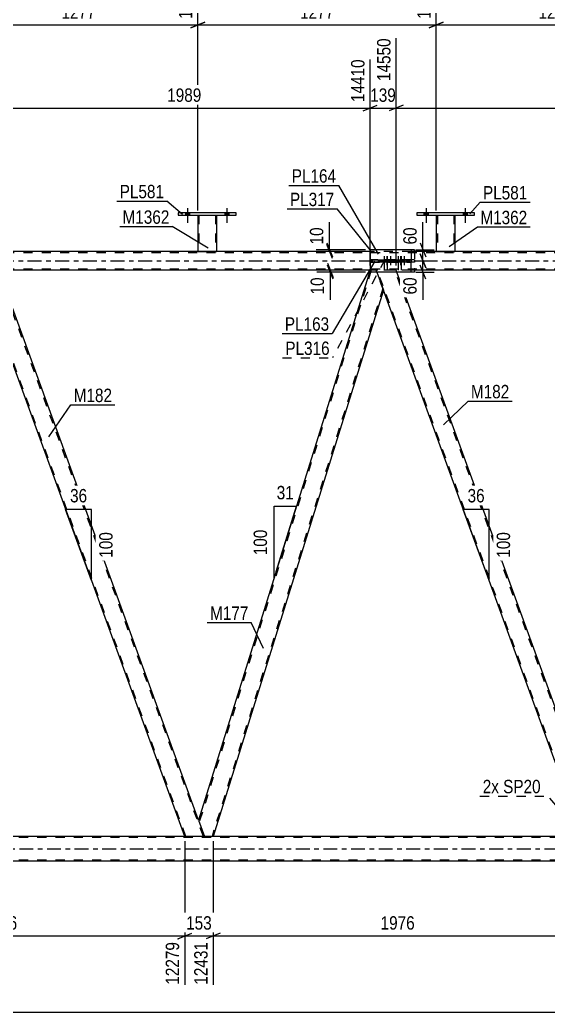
# Model space of a CAD drawing. Header units: millimetres. Extents: x 0 to 841, y 0 to 594.
# Drawn here: x 557.6 to 670.8, y 263.7 to 476.1 of the extents above; entities that cross this region are included whole.
import ezdxf

# ---------------------------------------------------------------- set-up
doc = ezdxf.new("R2010")
doc.units = ezdxf.units.MM
doc.linetypes.add('DXK_LINE_DOT2', pattern=[3.9198, 1.9599, -1.9599])
doc.linetypes.add('DXK_LINE_DOT3', pattern=[5.9187, 2.979, -0.9799, 0.9799, -0.9799])
doc.styles.add('Arial Narrow', font='ARIALN.TTF', dxfattribs={"height": 0.2})

# ---------------------------------------------------------------- blocks, each defined once
blk = doc.blocks.new('Part-122568727-5203 - 5055')
at = {"color": 2, "linetype": 'Continuous'}
for p, q in [((646.8, 434.33), (646.8, 426.49)), ((650.8, 434.33), (650.8, 426.49)), ((646.8, 426.49), (650.8, 426.49))]:
    blk.add_line(p, q, dxfattribs=at)
at = {"color": 7, "linetype": 'DXK_LINE_DOT2'}
for p, q in [((646.8, 434.33), (650.8, 434.33)), ((646.8, 434.33), (646.8, 434.33)), ((646.8, 434.33), (646.8, 434.33)), ((647.04, 434.33), (647.04, 426.49)), ((650.56, 434.33), (650.56, 426.49)), ((650.8, 434.33), (650.8, 434.33)), ((650.8, 434.33), (650.8, 434.33)), ((650.55, 426.49), (650.51, 426.49)), ((650.51, 426.49), (650.55, 426.49)), ((650.56, 426.49), (650.55, 426.49)), ((650.55, 426.49), (650.56, 426.49))]:
    blk.add_line(p, q, dxfattribs=at)
blk = doc.blocks.new('Part-122568727-5158 - 5055')
at = {"color": 2, "linetype": 'Continuous'}
for p, q in [((632.61, 422.49), (595.9, 304.74)), ((632.64, 422.49), (632.61, 422.49)), ((634.07, 422.1), (635.47, 418.24)), ((635.47, 418.24), (599.01, 301.27)), ((595.9, 304.74), (597.17, 301.27))]:
    blk.add_line(p, q, dxfattribs=at)
at = {"color": 7, "linetype": 'DXK_LINE_DOT2'}
for p, q in [((632.86, 422.49), (596.04, 304.37)), ((633.92, 422.49), (632.64, 422.49)), ((634.07, 422.1), (633.92, 422.49)), ((635.34, 418.61), (598.76, 301.27)), ((599.01, 301.27), (597.17, 301.27))]:
    blk.add_line(p, q, dxfattribs=at)
blk = doc.blocks.new('Part-122568727-5178 - 5055')
at = {"color": 7, "linetype": 'DXK_LINE_DOT2'}
for p, q in [((638.18, 422.49), (633.92, 422.49)), ((635.47, 418.24), (633.92, 422.49)), ((678.3, 301.27), (634.18, 422.49)), ((682.05, 301.27), (637.93, 422.49)), ((638.32, 422.1), (638.18, 422.49)), ((678.04, 301.27), (676.29, 306.09)), ((682.3, 301.27), (680.55, 306.09)), ((682.3, 301.27), (678.04, 301.27))]:
    blk.add_line(p, q, dxfattribs=at)
at = {"color": 2, "linetype": 'Continuous'}
for p, q in [((680.55, 306.09), (638.32, 422.1)), ((676.29, 306.09), (635.47, 418.24))]:
    blk.add_line(p, q, dxfattribs=at)
blk = doc.blocks.new('Part-122568727-5208 - 5055')
at = {"color": 2, "linetype": 'Continuous'}
for p, q in [((642.6, 434.81), (642.6, 434.33)), ((655, 434.81), (642.6, 434.81)), ((642.6, 434.33), (655, 434.33)), ((655, 434.33), (655, 434.81))]:
    blk.add_line(p, q, dxfattribs=at)
blk = doc.blocks.new('Part-122568727-5256 - 5055')
at = {"color": 7, "linetype": 'DXK_LINE_DOT2'}
for p, q in [((782.8, 301.03), (101.77, 301.03)), ((782.8, 296.23), (101.77, 296.23))]:
    blk.add_line(p, q, dxfattribs=at)
at = {"color": 2, "linetype": 'Continuous'}
for p, q in [((673.59, 301.27), (518.52, 301.27)), ((673.59, 295.99), (518.52, 295.99))]:
    blk.add_line(p, q, dxfattribs=at)
at = {"color": 7, "linetype": 'DXK_LINE_DOT3'}
blk.add_line((101.77, 298.63), (782.8, 298.63), dxfattribs=at)
blk = doc.blocks.new('Part-122568727-5278 - 5055')
at = {"color": 2, "linetype": 'Continuous'}
for p, q in [((553.05, 422.49), (548.79, 422.49)), ((595.9, 304.74), (553.05, 422.49)), ((592.91, 301.27), (550.34, 418.24))]:
    blk.add_line(p, q, dxfattribs=at)
at = {"color": 7, "linetype": 'DXK_LINE_DOT2'}
for p, q in [((548.79, 422.49), (550.34, 418.24)), ((593.17, 301.27), (549.04, 422.49)), ((549.04, 422.49), (549.06, 422.49)), ((596.91, 301.27), (552.79, 422.49)), ((597.17, 301.27), (595.9, 304.74)), ((597.17, 301.27), (592.91, 301.27))]:
    blk.add_line(p, q, dxfattribs=at)
blk = doc.blocks.new('Part-122568727-5289 - 5055')
at = {"color": 2, "linetype": 'Continuous'}
for p, q in [((632.64, 426.49), (56.19, 426.49)), ((712.07, 426.49), (641.42, 426.49)), ((632.61, 422.49), (553.05, 422.49)), ((712.07, 422.49), (641.42, 422.49))]:
    blk.add_line(p, q, dxfattribs=at)
at = {"color": 7, "linetype": 'DXK_LINE_DOT2'}
for p, q in [((756.32, 426.25), (56.19, 426.25)), ((641.42, 426.49), (632.64, 426.49)), ((756.32, 422.73), (56.19, 422.73)), ((641.42, 422.49), (632.61, 422.49))]:
    blk.add_line(p, q, dxfattribs=at)
at = {"color": 7, "linetype": 'DXK_LINE_DOT3'}
blk.add_line((56.19, 424.49), (756.32, 424.49), dxfattribs=at)
blk = doc.blocks.new('Part-122568727-5496 - 5055')
at = {"color": 2, "linetype": 'Continuous'}
for p, q in [((632.6, 426.9), (632.6, 426.49)), ((632.64, 426.9), (632.6, 426.9)), ((642.11, 426.9), (641.42, 426.9)), ((642.11, 426.49), (642.11, 426.9)), ((632.6, 422.49), (632.6, 422.48)), ((642.11, 422.1), (641.42, 422.1)), ((642.11, 422.49), (642.11, 422.1))]:
    blk.add_line(p, q, dxfattribs=at)
at = {"color": 7, "linetype": 'DXK_LINE_DOT2'}
for p, q in [((632.6, 426.49), (632.6, 422.49)), ((641.42, 426.9), (632.64, 426.9)), ((642.11, 426.9), (642.11, 422.49)), ((632.6, 422.48), (632.6, 422.1)), ((641.42, 422.1), (632.6, 422.1))]:
    blk.add_line(p, q, dxfattribs=at)
blk = doc.blocks.new('Bolt-122568727-5478 - 5055')
at = {"linetype": 'Continuous'}
for points in [[(593.08, 434.33), (593.96, 434.33), (593.96, 434.81), (593.08, 434.81)], [(601.48, 434.33), (602.36, 434.33), (602.36, 434.81), (601.48, 434.81)]]:
    blk.add_hatch(color=1, dxfattribs=at).paths.add_polyline_path(points)
at = {"color": 1, "linetype": 'Continuous'}
for p, q in [((593.52, 435.81), (593.52, 432.69)), ((601.92, 435.81), (601.92, 432.69)), ((593.08, 434.81), (593.08, 434.33)), ((593.96, 434.81), (593.96, 434.33)), ((601.48, 434.81), (601.48, 434.33)), ((602.36, 434.81), (602.36, 434.33))]:
    blk.add_line(p, q, dxfattribs=at)
blk = doc.blocks.new('Bolt-122568727-5364 - 5055')
at = {"linetype": 'Continuous'}
for points in [[(644.16, 434.33), (645.04, 434.33), (645.04, 434.81), (644.16, 434.81)], [(652.56, 434.33), (653.44, 434.33), (653.44, 434.81), (652.56, 434.81)]]:
    blk.add_hatch(color=1, dxfattribs=at).paths.add_polyline_path(points)
at = {"color": 1, "linetype": 'Continuous'}
for p, q in [((644.6, 435.81), (644.6, 432.69)), ((653, 435.81), (653, 432.69)), ((644.16, 434.81), (644.16, 434.33)), ((645.04, 434.81), (645.04, 434.33)), ((652.56, 434.81), (652.56, 434.33)), ((653.44, 434.81), (653.44, 434.33))]:
    blk.add_line(p, q, dxfattribs=at)
blk = doc.blocks.new('Bolt-122568727-5480 - 5055')
at = {"linetype": 'Continuous'}
for points in [[(644.16, 434.33), (645.04, 434.33), (645.04, 434.81), (644.16, 434.81)], [(652.56, 434.33), (653.44, 434.33), (653.44, 434.81), (652.56, 434.81)]]:
    blk.add_hatch(color=1, dxfattribs=at).paths.add_polyline_path(points)
at = {"color": 1, "linetype": 'Continuous'}
for p, q in [((644.6, 435.81), (644.6, 432.69)), ((653, 435.81), (653, 432.69)), ((644.16, 434.81), (644.16, 434.33)), ((645.04, 434.81), (645.04, 434.33)), ((652.56, 434.81), (652.56, 434.33)), ((653.44, 434.81), (653.44, 434.33))]:
    blk.add_line(p, q, dxfattribs=at)
blk = doc.blocks.new('Part-122568727-5459 - 5055')
at = {"color": 2, "linetype": 'Continuous'}
for p, q in [((595.72, 434.33), (595.72, 426.49)), ((599.72, 434.33), (599.72, 426.49)), ((595.72, 426.49), (599.72, 426.49))]:
    blk.add_line(p, q, dxfattribs=at)
at = {"color": 7, "linetype": 'DXK_LINE_DOT2'}
for p, q in [((595.72, 434.33), (599.72, 434.33)), ((595.72, 434.33), (595.72, 434.33)), ((595.72, 434.33), (595.72, 434.33)), ((595.96, 434.33), (595.96, 426.49)), ((599.48, 434.33), (599.48, 426.49)), ((599.72, 434.33), (599.72, 434.33)), ((599.72, 434.33), (599.72, 434.33)), ((599.47, 426.49), (599.43, 426.49)), ((599.43, 426.49), (599.47, 426.49)), ((599.48, 426.49), (599.47, 426.49)), ((599.47, 426.49), (599.48, 426.49))]:
    blk.add_line(p, q, dxfattribs=at)
blk = doc.blocks.new('Part-122568727-5464 - 5055')
at = {"color": 2, "linetype": 'Continuous'}
for p, q in [((591.52, 434.81), (591.52, 434.33)), ((603.92, 434.81), (591.52, 434.81)), ((591.52, 434.33), (603.92, 434.33)), ((603.92, 434.33), (603.92, 434.81))]:
    blk.add_line(p, q, dxfattribs=at)
blk = doc.blocks.new('Bolt-122568727-5479 - 5055')
at = {"linetype": 'Continuous'}
for points in [[(593.08, 434.33), (593.96, 434.33), (593.96, 434.81), (593.08, 434.81)], [(601.48, 434.33), (602.36, 434.33), (602.36, 434.81), (601.48, 434.81)]]:
    blk.add_hatch(color=1, dxfattribs=at).paths.add_polyline_path(points)
at = {"color": 1, "linetype": 'Continuous'}
for p, q in [((593.52, 435.81), (593.52, 432.69)), ((601.92, 435.81), (601.92, 432.69)), ((593.08, 434.81), (593.08, 434.33)), ((593.96, 434.81), (593.96, 434.33)), ((601.48, 434.81), (601.48, 434.33)), ((602.36, 434.81), (602.36, 434.33))]:
    blk.add_line(p, q, dxfattribs=at)
blk = doc.blocks.new('Bolt-122568727-5491 - 5055')
at = {"color": 1, "linetype": 'DXK_LINE_DOT2'}
for p, q in [((636.23, 425.54), (636.23, 422.54)), ((637, 425.54), (637, 422.54)), ((639.12, 425.54), (639.12, 422.54)), ((639.89, 425.54), (639.89, 422.54)), ((635.87, 424.74), (635.87, 424.26)), ((636.59, 424.74), (636.59, 424.26)), ((636.64, 424.74), (636.64, 424.26)), ((637.36, 424.74), (637.36, 424.26)), ((638.76, 424.74), (638.76, 424.26)), ((639.48, 424.74), (639.48, 424.26)), ((639.53, 424.74), (639.53, 424.26)), ((640.25, 424.74), (640.25, 424.26))]:
    blk.add_line(p, q, dxfattribs=at)
blk = doc.blocks.new('Part-122568727-5501 - 5055')
at = {"color": 7, "linetype": 'DXK_LINE_DOT2'}
for p, q in [((642.11, 424.74), (632.6, 424.74)), ((632.6, 424.74), (632.6, 424.26)), ((642.11, 424.26), (632.6, 424.26)), ((635.97, 424.74), (635.97, 424.26)), ((642.11, 424.74), (642.11, 424.26))]:
    blk.add_line(p, q, dxfattribs=at)
blk = doc.blocks.new('Bolt-122568727-5503 - 5055')
at = {"linetype": 'Continuous'}
for points in [[(636, 424.74), (635.28, 424.74), (635.28, 424.26), (636, 424.26)], [(636.6, 424.74), (635.88, 424.74), (635.88, 424.26), (636.6, 424.26)], [(639.02, 424.74), (638.3, 424.74), (638.3, 424.26), (639.02, 424.26)], [(639.62, 424.74), (638.9, 424.74), (638.9, 424.26), (639.62, 424.26)]]:
    blk.add_hatch(color=1, dxfattribs=at).paths.add_polyline_path(points)
at = {"color": 1, "linetype": 'Continuous'}
for p, q in [((635.64, 425.54), (635.64, 422.54)), ((636.24, 425.54), (636.24, 422.54)), ((638.66, 425.54), (638.66, 422.54)), ((639.26, 425.54), (639.26, 422.54)), ((635.28, 424.74), (635.28, 424.26)), ((635.88, 424.74), (635.88, 424.26)), ((636, 424.74), (636, 424.26)), ((636.6, 424.74), (636.6, 424.26)), ((638.3, 424.74), (638.3, 424.26)), ((638.9, 424.74), (638.9, 424.26)), ((639.02, 424.74), (639.02, 424.26)), ((639.62, 424.74), (639.62, 424.26))]:
    blk.add_line(p, q, dxfattribs=at)
blk = doc.blocks.new('Part-122568727-5508 - 5055')
at = {"color": 2, "linetype": 'Continuous'}
for p, q in [((641.42, 426.9), (632.64, 426.9)), ((632.64, 426.9), (632.64, 422.1)), ((641.42, 426.9), (641.42, 424.74)), ((641.42, 422.1), (641.42, 424.26)), ((641.42, 422.1), (632.64, 422.1))]:
    blk.add_line(p, q, dxfattribs=at)
at = {"color": 7, "linetype": 'DXK_LINE_DOT2'}
blk.add_line((641.42, 424.26), (641.42, 424.74), dxfattribs=at)
blk = doc.blocks.new('Part-122568727-5513 - 5055')
at = {"color": 2, "linetype": 'Continuous'}
for p, q in [((632.64, 424.74), (635.01, 424.74)), ((632.64, 424.74), (632.64, 424.26)), ((635.01, 424.26), (632.64, 424.26)), ((635.01, 424.74), (641.42, 424.74)), ((635.01, 424.74), (635.01, 424.26)), ((641.42, 424.26), (635.01, 424.26)), ((641.42, 424.74), (641.42, 424.74)), ((641.42, 424.74), (641.42, 424.26))]:
    blk.add_line(p, q, dxfattribs=at)
at = {"color": 7, "linetype": 'DXK_LINE_DOT2'}
for p, q in [((641.42, 424.74), (632.64, 424.74)), ((632.64, 424.26), (641.42, 424.26)), ((641.42, 424.74), (641.42, 424.74)), ((641.42, 424.26), (641.42, 424.26))]:
    blk.add_line(p, q, dxfattribs=at)
blk = doc.blocks.new('StraightDimension-122568727-6323 - 5055')
at = {"color": 7, "linetype": 'Continuous'}
for p, q in [((595.72, 435.33), (595.72, 485.46)), ((646.8, 435.33), (646.8, 485.46)), ((597.22, 475.62), (594.22, 474.42)), ((595.72, 475.02), (646.8, 475.02)), ((645.3, 474.42), (648.3, 475.62))]:
    blk.add_line(p, q, dxfattribs=at)
at = {"color": 0, "linetype": 'Continuous'}
blk.add_wipeout([(646.2, 486.06), (642, 486.06), (642, 475.72), (646.2, 475.72)], dxfattribs=at)
at = {"color": 0}
blk.add_wipeout([(625.52, 475.77), (625.52, 479.97), (617.01, 479.97), (617.01, 475.77)], dxfattribs=at)
at = {"color": 3, "linetype": 'Continuous', "style": 'Arial Narrow'}
blk.add_text('14765', height=2.863, rotation=90.0002, dxfattribs=at).set_placement((645.6, 476.32))
at = {"color": 3, "style": 'Arial Narrow'}
blk.add_text('1277', height=2.863, dxfattribs=at).set_placement((617.61, 476.37))
blk = doc.blocks.new('StraightDimension-122568727-6313 - 5055')
at = {"color": 7, "linetype": 'Continuous'}
for p, q in [((544.64, 435.33), (544.64, 485.46)), ((595.72, 435.33), (595.72, 485.46)), ((546.14, 475.62), (543.14, 474.42)), ((544.64, 475.02), (595.72, 475.02)), ((594.22, 474.42), (597.22, 475.62))]:
    blk.add_line(p, q, dxfattribs=at)
at = {"color": 0, "linetype": 'Continuous'}
blk.add_wipeout([(595.12, 486.06), (590.92, 486.06), (590.92, 475.72), (595.12, 475.72)], dxfattribs=at)
at = {"color": 0}
blk.add_wipeout([(574.44, 475.77), (574.44, 479.97), (565.93, 479.97), (565.93, 475.77)], dxfattribs=at)
at = {"color": 3, "linetype": 'Continuous', "style": 'Arial Narrow'}
blk.add_text('13488', height=2.863, rotation=90.0002, dxfattribs=at).set_placement((594.52, 476.32))
at = {"color": 3, "style": 'Arial Narrow'}
blk.add_text('1277', height=2.863, dxfattribs=at).set_placement((566.53, 476.37))
blk = doc.blocks.new('StraightDimension-122568727-15682 - 5055')
at = {"color": 7, "linetype": 'Continuous'}
for p, q in [((638.18, 423.49), (638.18, 472.16)), ((632.61, 423.49), (632.61, 467.66)), ((631.11, 456.62), (634.11, 457.82)), ((632.61, 457.22), (638.18, 457.22)), ((639.68, 457.82), (636.68, 456.62))]:
    blk.add_line(p, q, dxfattribs=at)
at = {"color": 0}
blk.add_wipeout([(638.74, 457.97), (638.74, 462.17), (632.05, 462.17), (632.05, 457.97)], dxfattribs=at)
at = {"color": 0, "linetype": 'Continuous'}
blk.add_wipeout([(637.58, 472.76), (633.38, 472.76), (633.38, 462.42), (637.58, 462.42)], dxfattribs=at)
at = {"color": 3, "linetype": 'Continuous', "style": 'Arial Narrow'}
blk.add_text('14550', height=2.863, rotation=90.0002, dxfattribs=at).set_placement((636.98, 463.02))
at = {"color": 3, "style": 'Arial Narrow'}
blk.add_text('139', height=2.863, dxfattribs=at).set_placement((632.65, 458.57))
blk = doc.blocks.new('StraightDimension-122568727-6333 - 5055')
at = {"color": 7, "linetype": 'Continuous'}
for p, q in [((646.8, 435.33), (646.8, 485.46)), ((697.88, 435.33), (697.88, 485.46)), ((648.3, 475.62), (645.3, 474.42)), ((646.8, 475.02), (697.88, 475.02)), ((696.38, 474.42), (699.38, 475.62))]:
    blk.add_line(p, q, dxfattribs=at)
at = {"color": 0, "linetype": 'Continuous'}
blk.add_wipeout([(697.28, 486.06), (693.08, 486.06), (693.08, 475.72), (697.28, 475.72)], dxfattribs=at)
at = {"color": 0}
blk.add_wipeout([(676.6, 475.77), (676.6, 479.97), (668.09, 479.97), (668.09, 475.77)], dxfattribs=at)
at = {"color": 3, "linetype": 'Continuous', "style": 'Arial Narrow'}
blk.add_text('16042', height=2.863, rotation=90.0002, dxfattribs=at).set_placement((696.68, 476.32))
at = {"color": 3, "style": 'Arial Narrow'}
blk.add_text('1277', height=2.863, dxfattribs=at).set_placement((668.69, 476.37))
blk = doc.blocks.new('StraightDimension-122568727-17803 - 5055')
at = {"color": 7, "linetype": 'Continuous'}
for p, q in [((599.01, 300.27), (599.01, 269.55)), ((678.04, 300.27), (678.04, 269.55)), ((600.51, 280.59), (597.51, 279.39)), ((676.54, 279.39), (679.54, 280.59)), ((599.01, 279.99), (678.04, 279.99))]:
    blk.add_line(p, q, dxfattribs=at)
at = {"color": 0}
blk.add_wipeout([(642.78, 280.74), (642.78, 284.94), (634.27, 284.94), (634.27, 280.74)], dxfattribs=at)
at = {"color": 0, "linetype": 'Continuous'}
blk.add_wipeout([(677.44, 279.29), (673.24, 279.29), (673.24, 268.95), (677.44, 268.95)], dxfattribs=at)
at = {"color": 3, "style": 'Arial Narrow'}
blk.add_text('1976', height=2.863, dxfattribs=at).set_placement((634.87, 281.34))
at = {"color": 3, "linetype": 'Continuous', "style": 'Arial Narrow'}
blk.add_text('14407', height=2.863, rotation=90.0002, dxfattribs=at).set_placement((676.84, 269.55))
blk = doc.blocks.new('StraightDimension-122568727-5666 - 5055')
at = {"color": 7, "linetype": 'Continuous'}
for p, q in [((623.34, 428.4), (624.54, 425.4)), ((624.54, 424.99), (623.34, 427.99)), ((631.6, 426.9), (621.09, 426.9)), ((631.6, 426.49), (621.09, 426.49)), ((623.94, 426.49), (623.94, 426.9))]:
    blk.add_line(p, q, dxfattribs=at)
at = {"color": 0}
blk.add_wipeout([(623.19, 432.28), (618.99, 432.28), (618.99, 427.43), (623.19, 427.43)], dxfattribs=at)
at = {"color": 7, "linetype": 'Continuous'}
blk.add_line((623.94, 426.9), (623.94, 432.81), dxfattribs=at)
blk.add_line((623.94, 426.9), (623.94, 432.81), dxfattribs=at)
at = {"color": 3, "style": 'Arial Narrow'}
blk.add_text('10', height=2.863, rotation=90.0002, dxfattribs=at).set_placement((622.59, 428.03))
blk = doc.blocks.new('StraightDimension-122568727-17805 - 5055')
at = {"color": 7, "linetype": 'Continuous'}
for p, q in [((513.88, 300.27), (513.88, 269.55)), ((592.91, 300.27), (592.91, 269.55)), ((515.38, 280.59), (512.38, 279.39)), ((591.41, 279.39), (594.41, 280.59)), ((513.88, 279.99), (592.91, 279.99))]:
    blk.add_line(p, q, dxfattribs=at)
at = {"color": 0}
blk.add_wipeout([(557.65, 280.74), (557.65, 284.94), (549.14, 284.94), (549.14, 280.74)], dxfattribs=at)
at = {"color": 0, "linetype": 'Continuous'}
blk.add_wipeout([(592.31, 279.29), (588.11, 279.29), (588.11, 268.95), (592.31, 268.95)], dxfattribs=at)
at = {"color": 3, "style": 'Arial Narrow'}
blk.add_text('1976', height=2.863, dxfattribs=at).set_placement((549.74, 281.34))
at = {"color": 3, "linetype": 'Continuous', "style": 'Arial Narrow'}
blk.add_text('12279', height=2.863, rotation=90.0002, dxfattribs=at).set_placement((591.71, 269.55))
blk = doc.blocks.new('AngleDimension-122568727-5571 - 5055')
at = {"color": 7, "linetype": 'Continuous'}
for p, q in [((656.62, 360.14), (652.55, 371.31)), ((658.09, 371.31), (652.55, 371.31)), ((658.09, 356.09), (652.55, 371.31)), ((658.09, 356.09), (658.09, 371.31))]:
    blk.add_line(p, q, dxfattribs=at)
at = {"color": 0}
for points in [[(657.75, 372.21), (657.75, 376.41), (652.89, 376.41), (652.89, 372.21)], [(663.19, 367.04), (658.99, 367.04), (658.99, 360.36), (663.19, 360.36)]]:
    blk.add_wipeout(points, dxfattribs=at)
at = {"color": 3, "style": 'Arial Narrow'}
blk.add_text('36', height=2.863, dxfattribs=at).set_placement((653.49, 372.81))
blk.add_text('100', height=2.863, rotation=90.0002, dxfattribs=at).set_placement((662.59, 360.96))
blk = doc.blocks.new('AngleDimension-122568727-5599 - 5055')
at = {"color": 7, "linetype": 'Continuous'}
for p, q in [((612.04, 371.97), (616.86, 371.97)), ((612.04, 356.5), (616.86, 371.97)), ((612.04, 356.5), (612.04, 371.97)), ((612.5, 357.98), (616.86, 371.97))]:
    blk.add_line(p, q, dxfattribs=at)
at = {"color": 0}
for points in [[(616.87, 372.87), (616.87, 377.07), (612.02, 377.07), (612.02, 372.87)], [(611.14, 367.57), (606.94, 367.57), (606.94, 360.89), (611.14, 360.89)]]:
    blk.add_wipeout(points, dxfattribs=at)
at = {"color": 3, "style": 'Arial Narrow'}
blk.add_text('31', height=2.863, dxfattribs=at).set_placement((612.62, 373.47))
blk.add_text('100', height=2.863, rotation=90.0002, dxfattribs=at).set_placement((610.54, 361.49))
blk = doc.blocks.new('AngleDimension-122568727-5613 - 5055')
at = {"color": 7, "linetype": 'Continuous'}
for p, q in [((571.48, 360.14), (567.42, 371.31)), ((572.96, 371.31), (567.42, 371.31)), ((572.96, 356.09), (567.42, 371.31)), ((572.96, 356.09), (572.96, 371.31))]:
    blk.add_line(p, q, dxfattribs=at)
at = {"color": 0}
for points in [[(572.62, 372.21), (572.62, 376.41), (567.76, 376.41), (567.76, 372.21)], [(578.06, 367.04), (573.86, 367.04), (573.86, 360.36), (578.06, 360.36)]]:
    blk.add_wipeout(points, dxfattribs=at)
at = {"color": 3, "style": 'Arial Narrow'}
blk.add_text('36', height=2.863, dxfattribs=at).set_placement((568.36, 372.81))
blk.add_text('100', height=2.863, rotation=90.0002, dxfattribs=at).set_placement((577.46, 360.96))
blk = doc.blocks.new('StraightDimension-122568727-5641 - 5055')
at = {"color": 7, "linetype": 'Continuous'}
for p, q in [((623.49, 423.99), (624.69, 420.99)), ((624.69, 420.6), (623.49, 423.6)), ((631.6, 422.49), (621.24, 422.49)), ((631.6, 422.1), (621.24, 422.1)), ((624.09, 422.1), (624.09, 422.49))]:
    blk.add_line(p, q, dxfattribs=at)
at = {"color": 0}
blk.add_wipeout([(623.34, 421.58), (619.14, 421.58), (619.14, 416.72), (623.34, 416.72)], dxfattribs=at)
at = {"color": 7, "linetype": 'Continuous'}
blk.add_line((624.09, 422.1), (624.09, 416.19), dxfattribs=at)
blk.add_line((624.09, 422.1), (624.09, 416.19), dxfattribs=at)
at = {"color": 3, "style": 'Arial Narrow'}
blk.add_text('10', height=2.863, rotation=90.0002, dxfattribs=at).set_placement((622.74, 417.32))
blk = doc.blocks.new('StraightDimension-122568727-5890 - 5055')
at = {"color": 7, "linetype": 'Continuous'}
for p, q in [((643.34, 426), (644.54, 423)), ((642.42, 424.5), (646.34, 424.5)), ((644.54, 420.6), (643.34, 423.6)), ((643.94, 422.1), (643.94, 424.5)), ((642.42, 422.1), (646.34, 422.1))]:
    blk.add_line(p, q, dxfattribs=at)
at = {"color": 0}
blk.add_wipeout([(643.19, 421.58), (638.99, 421.58), (638.99, 416.72), (643.19, 416.72)], dxfattribs=at)
at = {"color": 7, "linetype": 'Continuous'}
blk.add_line((643.94, 422.1), (643.94, 416.19), dxfattribs=at)
blk.add_line((643.94, 422.1), (643.94, 416.19), dxfattribs=at)
at = {"color": 3, "style": 'Arial Narrow'}
blk.add_text('60', height=2.863, rotation=90.0002, dxfattribs=at).set_placement((642.59, 417.32))
blk = doc.blocks.new('StraightDimension-122568727-5899 - 5055')
at = {"color": 7, "linetype": 'Continuous'}
for p, q in [((643.34, 428.4), (644.54, 425.4)), ((642.42, 426.9), (646.34, 426.9)), ((644.54, 423), (643.34, 426)), ((643.94, 424.5), (643.94, 426.9)), ((642.42, 424.5), (646.34, 424.5))]:
    blk.add_line(p, q, dxfattribs=at)
at = {"color": 0}
blk.add_wipeout([(643.19, 432.28), (638.99, 432.28), (638.99, 427.43), (643.19, 427.43)], dxfattribs=at)
at = {"color": 7, "linetype": 'Continuous'}
blk.add_line((643.94, 426.9), (643.94, 432.81), dxfattribs=at)
blk.add_line((643.94, 426.9), (643.94, 432.81), dxfattribs=at)
at = {"color": 3, "style": 'Arial Narrow'}
blk.add_text('60', height=2.863, rotation=90.0002, dxfattribs=at).set_placement((642.59, 428.03))
blk = doc.blocks.new('StraightDimension-122568727-6405 - 5055')
at = {"color": 7, "linetype": 'Continuous'}
blk.add_line((55.55, 263.67), (799.42, 263.67), dxfattribs=at)
blk = doc.blocks.new('StraightDimension-122568727-15681 - 5055')
at = {"color": 7, "linetype": 'Continuous'}
for p, q in [((638.18, 423.49), (638.18, 472.16)), ((717.74, 423.49), (717.74, 467.66)), ((639.68, 457.82), (636.68, 456.62)), ((638.18, 457.22), (717.74, 457.22)), ((716.24, 456.62), (719.24, 457.82))]:
    blk.add_line(p, q, dxfattribs=at)
at = {"color": 0, "linetype": 'Continuous'}
blk.add_wipeout([(717.14, 468.26), (712.94, 468.26), (712.94, 457.92), (717.14, 457.92)], dxfattribs=at)
at = {"color": 0}
blk.add_wipeout([(682.22, 457.97), (682.22, 462.17), (673.7, 462.17), (673.7, 457.97)], dxfattribs=at)
at = {"color": 3, "linetype": 'Continuous', "style": 'Arial Narrow'}
blk.add_text('16539', height=2.863, rotation=90.0002, dxfattribs=at).set_placement((716.54, 458.52))
at = {"color": 3, "style": 'Arial Narrow'}
blk.add_text('1989', height=2.863, dxfattribs=at).set_placement((674.3, 458.57))
blk = doc.blocks.new('StraightDimension-122568727-15683 - 5055')
at = {"color": 7, "linetype": 'Continuous'}
for p, q in [((553.05, 423.49), (553.05, 472.16)), ((632.61, 423.49), (632.61, 467.66)), ((554.55, 457.82), (551.55, 456.62)), ((553.05, 457.22), (632.61, 457.22)), ((631.11, 456.62), (634.11, 457.82))]:
    blk.add_line(p, q, dxfattribs=at)
at = {"color": 0, "linetype": 'Continuous'}
blk.add_wipeout([(632.01, 468.26), (627.81, 468.26), (627.81, 457.92), (632.01, 457.92)], dxfattribs=at)
at = {"color": 0}
blk.add_wipeout([(597.08, 457.97), (597.08, 462.17), (588.57, 462.17), (588.57, 457.97)], dxfattribs=at)
at = {"color": 3, "linetype": 'Continuous', "style": 'Arial Narrow'}
blk.add_text('14410', height=2.863, rotation=90.0002, dxfattribs=at).set_placement((631.41, 458.52))
at = {"color": 3, "style": 'Arial Narrow'}
blk.add_text('1989', height=2.863, dxfattribs=at).set_placement((589.17, 458.57))
blk = doc.blocks.new('StraightDimension-122568727-17804 - 5055')
at = {"color": 7, "linetype": 'Continuous'}
for p, q in [((592.91, 300.27), (592.91, 269.55)), ((599.01, 300.27), (599.01, 269.55)), ((591.41, 279.39), (594.41, 280.59)), ((600.51, 280.59), (597.51, 279.39)), ((592.91, 279.99), (599.01, 279.99))]:
    blk.add_line(p, q, dxfattribs=at)
at = {"color": 0}
blk.add_wipeout([(599.3, 280.74), (599.3, 284.94), (592.62, 284.94), (592.62, 280.74)], dxfattribs=at)
at = {"color": 0, "linetype": 'Continuous'}
blk.add_wipeout([(598.41, 279.29), (594.21, 279.29), (594.21, 268.95), (598.41, 268.95)], dxfattribs=at)
at = {"color": 3, "style": 'Arial Narrow'}
blk.add_text('153', height=2.863, dxfattribs=at).set_placement((593.22, 281.34))
at = {"color": 3, "linetype": 'Continuous', "style": 'Arial Narrow'}
blk.add_text('12431', height=2.863, rotation=90.0002, dxfattribs=at).set_placement((597.81, 269.55))
blk = doc.blocks.new('Mark-122568727-5199 - 5055')
at = {"color": 0}
blk.add_wipeout([(666.28, 432.37), (666.28, 435.37), (656.23, 435.37), (656.23, 432.37)], dxfattribs=at)
blk.add_wipeout([(666.28, 432.37), (666.28, 435.37), (656.23, 435.37), (656.23, 432.37)], dxfattribs=at)
at = {"color": 30, "linetype": 'Continuous'}
for p, q in [((649.58, 427.59), (655.63, 431.77)), ((655.63, 431.77), (666.88, 431.77))]:
    blk.add_line(p, q, dxfattribs=at)
at = {"color": 3, "style": 'Arial Narrow'}
blk.add_text('M1362', height=2.863, dxfattribs=at).set_placement((656.23, 432.37))
blk = doc.blocks.new('Mark-122568727-5154 - 5055')
at = {"color": 0}
blk.add_wipeout([(606.57, 347.66), (606.57, 350.66), (598.34, 350.66), (598.34, 347.66)], dxfattribs=at)
blk.add_wipeout([(606.57, 347.66), (606.57, 350.66), (598.34, 350.66), (598.34, 347.66)], dxfattribs=at)
at = {"color": 30, "linetype": 'Continuous'}
for p in [(597.74, 347.06), (609.76, 341.55)]:
    blk.add_line(p, (607.17, 347.06), dxfattribs=at)
at = {"color": 3, "style": 'Arial Narrow'}
blk.add_text('M177', height=2.863, dxfattribs=at).set_placement((598.34, 347.66))
blk = doc.blocks.new('Mark-122568727-5174 - 5055')
at = {"color": 0}
blk.add_wipeout([(662.44, 395.09), (662.44, 398.09), (654.21, 398.09), (654.21, 395.09)], dxfattribs=at)
blk.add_wipeout([(662.44, 395.09), (662.44, 398.09), (654.21, 398.09), (654.21, 395.09)], dxfattribs=at)
at = {"color": 30, "linetype": 'Continuous'}
for p, q in [((648.37, 389.39), (653.61, 394.49)), ((653.61, 394.49), (663.04, 394.49))]:
    blk.add_line(p, q, dxfattribs=at)
at = {"color": 3, "style": 'Arial Narrow'}
blk.add_text('M182', height=2.863, dxfattribs=at).set_placement((654.21, 395.09))
blk = doc.blocks.new('Mark-122568727-5204 - 5055')
at = {"color": 0}
blk.add_wipeout([(666.29, 437.67), (666.29, 440.67), (656.79, 440.67), (656.79, 437.67)], dxfattribs=at)
blk.add_wipeout([(666.29, 437.67), (666.29, 440.67), (656.79, 440.67), (656.79, 437.67)], dxfattribs=at)
at = {"color": 30, "linetype": 'Continuous'}
for p, q in [((653.99, 434.58), (656.19, 437.07)), ((656.19, 437.07), (666.89, 437.07))]:
    blk.add_line(p, q, dxfattribs=at)
at = {"color": 3, "style": 'Arial Narrow'}
blk.add_text('PL581', height=2.863, dxfattribs=at).set_placement((656.79, 437.67))
blk = doc.blocks.new('Mark-122568727-5274 - 5055')
at = {"color": 0}
blk.add_wipeout([(577.36, 394.29), (577.36, 397.29), (569.14, 397.29), (569.14, 394.29)], dxfattribs=at)
blk.add_wipeout([(577.36, 394.29), (577.36, 397.29), (569.14, 397.29), (569.14, 394.29)], dxfattribs=at)
at = {"color": 30, "linetype": 'Continuous'}
for p, q in [((563.81, 386.81), (568.54, 393.69)), ((568.54, 393.69), (577.96, 393.69))]:
    blk.add_line(p, q, dxfattribs=at)
at = {"color": 3, "style": 'Arial Narrow'}
blk.add_text('M182', height=2.863, dxfattribs=at).set_placement((569.14, 394.29))
blk = doc.blocks.new('Mark-122568727-5460 - 5055')
at = {"color": 0}
blk.add_wipeout([(588.5, 437.92), (588.5, 440.92), (578.99, 440.92), (578.99, 437.92)], dxfattribs=at)
blk.add_wipeout([(588.5, 437.92), (588.5, 440.92), (578.99, 440.92), (578.99, 437.92)], dxfattribs=at)
at = {"color": 30, "linetype": 'Continuous'}
for p in [(578.39, 437.32), (592.46, 434.46)]:
    blk.add_line(p, (589.1, 437.32), dxfattribs=at)
at = {"color": 3, "style": 'Arial Narrow'}
blk.add_text('PL581', height=2.863, dxfattribs=at).set_placement((578.99, 437.92))
blk = doc.blocks.new('Mark-122568727-5492 - 5055')
at = {"color": 0}
blk.add_wipeout([(624.95, 436.24), (624.95, 439.24), (615.45, 439.24), (615.45, 436.24)], dxfattribs=at)
blk.add_wipeout([(624.95, 436.24), (624.95, 439.24), (615.45, 439.24), (615.45, 436.24)], dxfattribs=at)
at = {"color": 30, "linetype": 'Continuous'}
for p in [(614.85, 435.64), (632.63, 426.88)]:
    blk.add_line(p, (625.55, 435.64), dxfattribs=at)
at = {"color": 3, "style": 'Arial Narrow'}
blk.add_text('PL317', height=2.863, dxfattribs=at).set_placement((615.45, 436.24))
blk = doc.blocks.new('Mark-122568727-5455 - 5055')
at = {"color": 0}
blk.add_wipeout([(589.65, 432.46), (589.65, 435.46), (579.6, 435.46), (579.6, 432.46)], dxfattribs=at)
blk.add_wipeout([(589.65, 432.46), (589.65, 435.46), (579.6, 435.46), (579.6, 432.46)], dxfattribs=at)
at = {"color": 30, "linetype": 'Continuous'}
for p in [(579, 431.86), (597.96, 427.24)]:
    blk.add_line(p, (590.25, 431.86), dxfattribs=at)
at = {"color": 3, "style": 'Arial Narrow'}
blk.add_text('M1362', height=2.863, dxfattribs=at).set_placement((579.6, 432.46))
blk = doc.blocks.new('Mark-122568727-5497 - 5055')
at = {"color": 0}
blk.add_wipeout([(623.96, 404.37), (623.96, 407.37), (614.46, 407.37), (614.46, 404.37)], dxfattribs=at)
blk.add_wipeout([(623.96, 404.37), (623.96, 407.37), (614.46, 407.37), (614.46, 404.37)], dxfattribs=at)
at = {"color": 30, "linetype": 'DXK_LINE_DOT2'}
for p in [(635.8, 424.74), (613.86, 403.77)]:
    blk.add_line(p, (624.56, 403.77), dxfattribs=at)
at = {"color": 3, "style": 'Arial Narrow'}
blk.add_text('PL316', height=2.863, dxfattribs=at).set_placement((614.46, 404.37))
blk = doc.blocks.new('Mark-122568727-5504 - 5055')
at = {"color": 0}
blk.add_wipeout([(625.35, 441.26), (625.35, 444.26), (615.84, 444.26), (615.84, 441.26)], dxfattribs=at)
blk.add_wipeout([(625.35, 441.26), (625.35, 444.26), (615.84, 444.26), (615.84, 441.26)], dxfattribs=at)
at = {"color": 30, "linetype": 'Continuous'}
for p in [(615.24, 440.66), (634.41, 425.93)]:
    blk.add_line(p, (625.95, 440.66), dxfattribs=at)
at = {"color": 3, "style": 'Arial Narrow'}
blk.add_text('PL164', height=2.863, dxfattribs=at).set_placement((615.84, 441.26))
blk = doc.blocks.new('Mark-122568727-5509 - 5055')
at = {"color": 0}
blk.add_wipeout([(623.86, 409.56), (623.86, 412.56), (614.36, 412.56), (614.36, 409.56)], dxfattribs=at)
blk.add_wipeout([(623.86, 409.56), (623.86, 412.56), (614.36, 412.56), (614.36, 409.56)], dxfattribs=at)
at = {"color": 30, "linetype": 'Continuous'}
for p in [(633.64, 424.47), (613.76, 408.96)]:
    blk.add_line(p, (624.46, 408.96), dxfattribs=at)
at = {"color": 3, "style": 'Arial Narrow'}
blk.add_text('PL163', height=2.863, dxfattribs=at).set_placement((614.36, 409.56))
blk = doc.blocks.new('MarkSet-122568727-6935 - 5055')
at = {"color": 30, "linetype": 'DXK_LINE_DOT2'}
blk.add_line((674.95, 305.02), (670.65, 309.94), dxfattribs=at)
at = {"color": 0}
blk.add_wipeout([(660.21, 310.54), (660.21, 313.54), (656.74, 313.54), (656.74, 310.54)], dxfattribs=at)
blk.add_wipeout([(660.21, 310.54), (660.21, 313.54), (656.74, 313.54), (656.74, 310.54)], dxfattribs=at)
blk.add_wipeout([(669.15, 310.54), (669.15, 313.54), (661.11, 313.54), (661.11, 310.54)], dxfattribs=at)
blk.add_wipeout([(669.15, 310.54), (669.15, 313.54), (661.11, 313.54), (661.11, 310.54)], dxfattribs=at)
at = {"color": 30, "linetype": 'DXK_LINE_DOT2'}
blk.add_line((656.14, 309.94), (670.65, 309.94), dxfattribs=at)
at = {"color": 3, "style": 'Arial Narrow'}
for s, p in [('2x', (656.74, 310.54)), ('SP20', (661.11, 310.54))]:
    blk.add_text(s, height=2.863, dxfattribs=at).set_placement(p)

msp = doc.modelspace()

# ---------------------------------------------------------------- block references
for name in ['Bolt-122568727-5478 - 5055', 'Bolt-122568727-5479 - 5055', 'Bolt-122568727-5364 - 5055', 'Bolt-122568727-5480 - 5055', 'Part-122568727-5464 - 5055', 'Part-122568727-5459 - 5055', 'Part-122568727-5208 - 5055', 'Part-122568727-5203 - 5055', 'Part-122568727-5289 - 5055', 'Part-122568727-5496 - 5055', 'Part-122568727-5508 - 5055', 'Bolt-122568727-5503 - 5055', 'Bolt-122568727-5491 - 5055', 'Part-122568727-5501 - 5055', 'Part-122568727-5513 - 5055', 'Part-122568727-5278 - 5055', 'Part-122568727-5158 - 5055', 'Part-122568727-5178 - 5055', 'Part-122568727-5256 - 5055']:
    msp.add_blockref(name, (0, 0))

# ---------------------------------------------------------------- next in the draw order: block references
for name in ['StraightDimension-122568727-6323 - 5055', 'AngleDimension-122568727-5613 - 5055', 'AngleDimension-122568727-5599 - 5055', 'AngleDimension-122568727-5571 - 5055', 'StraightDimension-122568727-17805 - 5055', 'StraightDimension-122568727-17803 - 5055']:
    msp.add_blockref(name, (0, 0))

# ---------------------------------------------------------------- next in the draw order: block references
for name in ['StraightDimension-122568727-6313 - 5055', 'StraightDimension-122568727-6333 - 5055', 'StraightDimension-122568727-15682 - 5055']:
    msp.add_blockref(name, (0, 0))

# ---------------------------------------------------------------- next in the draw order: block references
for name in ['StraightDimension-122568727-5666 - 5055', 'StraightDimension-122568727-5890 - 5055']:
    msp.add_blockref(name, (0, 0))

# ---------------------------------------------------------------- next in the draw order: block references
for name in ['StraightDimension-122568727-5899 - 5055', 'StraightDimension-122568727-5641 - 5055']:
    msp.add_blockref(name, (0, 0))

# ---------------------------------------------------------------- next in the draw order: block references
for name in ['StraightDimension-122568727-15683 - 5055', 'StraightDimension-122568727-15681 - 5055', 'StraightDimension-122568727-6405 - 5055']:
    msp.add_blockref(name, (0, 0))

# ---------------------------------------------------------------- next in the draw order: block references
for name in ['Mark-122568727-5460 - 5055', 'Mark-122568727-5492 - 5055', 'Mark-122568727-5199 - 5055', 'Mark-122568727-5497 - 5055', 'Mark-122568727-5274 - 5055', 'Mark-122568727-5174 - 5055', 'Mark-122568727-5154 - 5055', 'MarkSet-122568727-6935 - 5055', 'StraightDimension-122568727-17804 - 5055']:
    msp.add_blockref(name, (0, 0))

# ---------------------------------------------------------------- next in the draw order: block references
for name in ['Mark-122568727-5504 - 5055', 'Mark-122568727-5204 - 5055', 'Mark-122568727-5455 - 5055', 'Mark-122568727-5509 - 5055']:
    msp.add_blockref(name, (0, 0))

doc.saveas('drawing.dxf')
